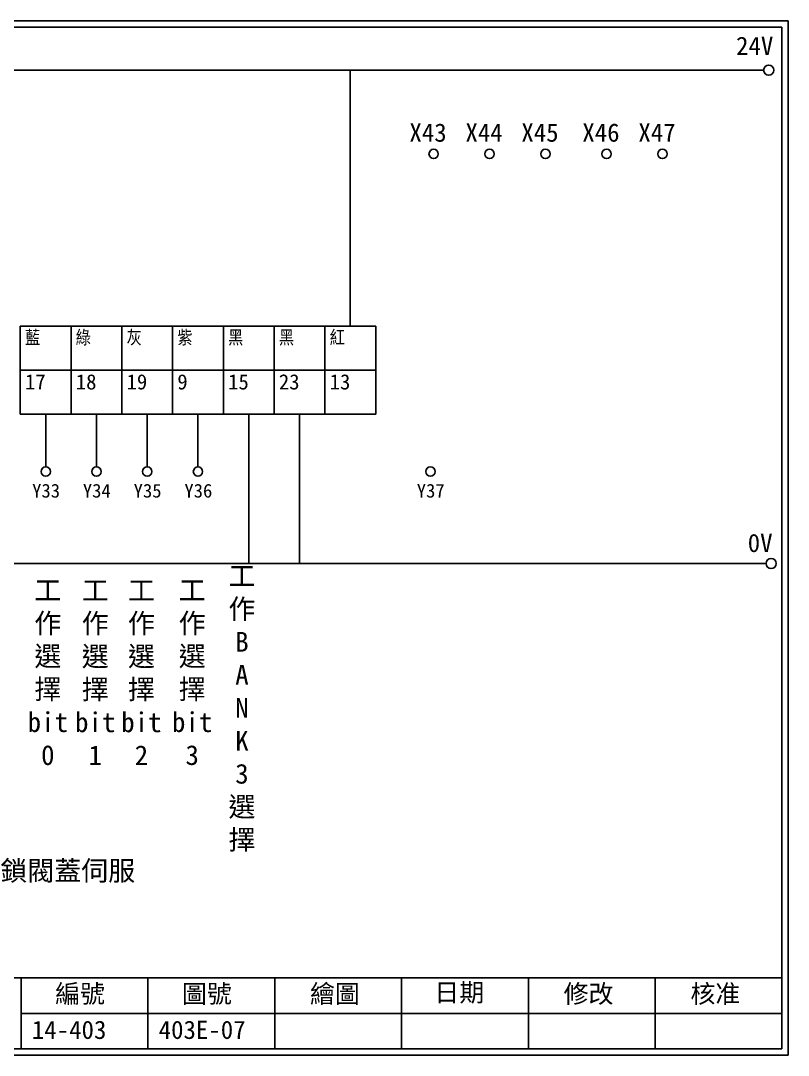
# Model space of a CAD drawing. Extents: x 926 to 1213, y -211 to -7.
# Drawn here: x 1061.4 to 1212.7, y -211.2 to -7.2 of the extents above; entities that cross this region are included whole.
import ezdxf

# ---------------------------------------------------------------- set-up
doc = ezdxf.new("R2010")
doc.units = 0
doc.layers.get('0').update_dxf_attribs({"linetype": 'CONTINUOUS'})
doc.layers.add('圖框層', color=7, linetype='CONTINUOUS')
doc.layers.add('標尺寸層', color=3, linetype='CONTINUOUS')
doc.styles.add('CNS', font='romanc.shx', dxfattribs={"bigfont": 'chineset.shx'})
doc.styles.add('STSL', font='kaiu.ttf')

msp = doc.modelspace()

# ---------------------------------------------------------------- linework, layer by layer
for p, q in [((1126.39, -67.49), (1126.39, -16.99)), ((1066.35, -84.81), (1066.35, -95.22)), ((1076.34, -84.81), (1076.34, -95.22)), ((1086.35, -84.81), (1086.35, -95.22)), ((1096.36, -84.81), (1096.36, -95.22)), ((1116.38, -84.81), (1116.38, -114.26))]:
    msp.add_line(p, q)
for points in [[(1061.33, -67.49), (1071.34, -67.49), (1071.34, -76.15), (1061.33, -76.15)], [(1071.34, -67.49), (1081.35, -67.49), (1081.35, -76.15), (1071.34, -76.15)], [(1081.35, -67.49), (1091.36, -67.49), (1091.36, -76.15), (1081.35, -76.15)], [(1091.36, -67.49), (1101.37, -67.49), (1101.37, -76.15), (1091.36, -76.15)], [(1101.37, -67.49), (1111.38, -67.49), (1111.38, -76.15), (1101.37, -76.15)], [(1111.38, -67.49), (1121.39, -67.49), (1121.39, -76.15), (1111.38, -76.15)], [(1121.39, -67.49), (1131.4, -67.49), (1131.4, -76.15), (1121.39, -76.15)], [(1061.33, -76.15), (1071.34, -76.15), (1071.34, -84.81), (1061.33, -84.81)], [(1071.34, -76.15), (1081.35, -76.15), (1081.35, -84.81), (1071.34, -84.81)], [(1081.35, -76.15), (1091.36, -76.15), (1091.36, -84.81), (1081.35, -84.81)], [(1091.36, -76.15), (1101.37, -76.15), (1101.37, -84.81), (1091.36, -84.81)], [(1101.37, -76.15), (1111.38, -76.15), (1111.38, -84.81), (1101.37, -84.81)], [(1111.38, -76.15), (1121.39, -76.15), (1121.39, -84.81), (1111.38, -84.81)], [(1121.39, -76.15), (1131.4, -76.15), (1131.4, -84.81), (1121.39, -84.81)]]:
    msp.add_lwpolyline(points, close=True)
for centre in [(1208.88, -16.99), (1209.36, -114.26)]:
    msp.add_circle(centre, 1)
at = {"layer": '圖框層', "color": 7}
for p, q in [((1212.74, -7.25), (925.74, -7.25)), ((1212.74, -211.22), (1212.74, -7.25)), ((1211.49, -8.5), (926.99, -8.5)), ((1211.49, -209.97), (1211.49, -8.5)), ((926.99, -195.97), (1211.49, -195.97)), ((1061.49, -209.97), (1061.49, -195.97)), ((1086.49, -209.97), (1086.49, -195.97)), ((1111.49, -209.97), (1111.49, -195.97)), ((1136.49, -209.97), (1136.49, -195.97)), ((1161.49, -209.97), (1161.49, -195.97)), ((1186.49, -209.97), (1186.49, -195.97)), ((1061.49, -202.97), (1211.49, -202.97)), ((926.99, -209.97), (1211.49, -209.97)), ((925.74, -211.22), (1212.74, -211.22))]:
    msp.add_line(p, q, dxfattribs=at)
at = {"layer": '標尺寸層', "color": 7}
for p, q in [((930.28, -16.99), (1207.88, -16.99)), ((930.49, -114.26), (1208.36, -114.26))]:
    msp.add_line(p, q, dxfattribs=at)
at = {"layer": '標尺寸層'}
msp.add_line((1106.37, -84.81), (1106.37, -114.26), dxfattribs=at)
at = {"layer": '標尺寸層', "color": 7}
for centre in [(1142.82, -33.51), (1153.84, -33.51), (1164.87, -33.51), (1176.91, -33.51), (1187.93, -33.51), (1066.35, -96.14), (1076.34, -96.14), (1086.35, -96.14), (1096.36, -96.14), (1142.18, -96.14)]:
    msp.add_circle(centre, 0.92, dxfattribs=at)

# ---------------------------------------------------------------- texts
at = {"char_height": 3, "width": 8.2913, "attachment_point": 1}
for s, insert in [('{\\Fromanc,chineset|c136;藍}', (1062.26, -68.29)), ('{\\Fromanc,chineset|c136;綠}', (1072.27, -68.29)), ('{\\Fromanc,chineset|c136;灰}', (1082.28, -68.29)), ('{\\Fromanc,chineset|c136;紫}', (1092.29, -68.29)), ('{\\Fromanc,chineset|c136;黑}', (1102.3, -68.29)), ('{\\Fromanc,chineset|c136;黑}', (1112.31, -68.29)), ('{\\Fromanc,chineset|c136;紅}', (1122.32, -68.29)), ('17', (1062.26, -76.95)), ('18', (1072.27, -76.95)), ('19', (1082.28, -76.95)), ('9', (1092.29, -76.95)), ('15', (1102.3, -76.95)), ('23', (1112.31, -76.95)), ('13', (1122.32, -76.95))]:
    msp.add_mtext(s, dxfattribs=dict(at, insert=insert))
at = {"layer": '圖框層', "color": 4, "style": 'STSL'}
for s, height, p in [('24V', 3.6, (1202.44, -14)), ('X43', 3.6, (1138.04, -31.11)), ('X44', 3.6, (1149.09, -31.11)), ('X45', 3.6, (1160.11, -31.11)), ('X46', 3.6, (1172.13, -31.11)), ('X47', 3.6, (1183.18, -31.11)), ('Y33', 2.7, (1063.66, -101.26)), ('Y34', 2.7, (1073.66, -101.26)), ('Y35', 2.7, (1083.67, -101.26)), ('Y36', 2.7, (1093.68, -101.26)), ('Y37', 2.7, (1139.49, -101.26)), ('0V', 3.6, (1204.74, -112.01)), ('編號', 3.6, (1068.21, -200.88)), ('圖號', 3.6, (1093.21, -200.88)), ('繪圖', 3.6, (1118.44, -200.88)), ('日期', 3.6, (1142.96, -200.63)), ('修改', 3.6, (1168.44, -200.88)), ('核准', 3.6, (1193.44, -200.88)), ('14-403', 3.6, (1063.61, -207.99)), ('403E-07', 3.6, (1088.61, -207.99))]:
    msp.add_text(s, height=height, dxfattribs=at).set_placement(p)
at = {"layer": '標尺寸層', "color": 7, "char_height": 3.9, "attachment_point": 5, "style": 'CNS'}
for s, insert, width in [('{\\fDFKai-SB|b0|i0|c136|p65;工作\\PB\\PA\\PN\\PK\\P3\\P選擇}', (1105.03, -142.92), 8.6627), ('{\\fDFKai-SB|b0|i0|c136|p65;工作選擇bit\\P0}', (1066.76, -135.81), 8.6627), ('{\\fDFKai-SB|b0|i0|c136|p65;工作選擇bit\\P1}', (1076.11, -135.81), 8.6627), ('{\\fDFKai-SB|b0|i0|c136|p65;工作選擇bit\\P2}', (1085.21, -135.81), 8.6627), ('{\\fDFKai-SB|b0|i0|c136|p65;工作選擇bit\\P3}', (1095.22, -135.81), 8.6627), ('{\\fDFKai-SB|b0|i0|c136|p65;鎖閥蓋伺服}', (1070.69, -175.04), 27.7582)]:
    msp.add_mtext(s, dxfattribs=dict(at, insert=insert, width=width))

doc.saveas('drawing.dxf')
